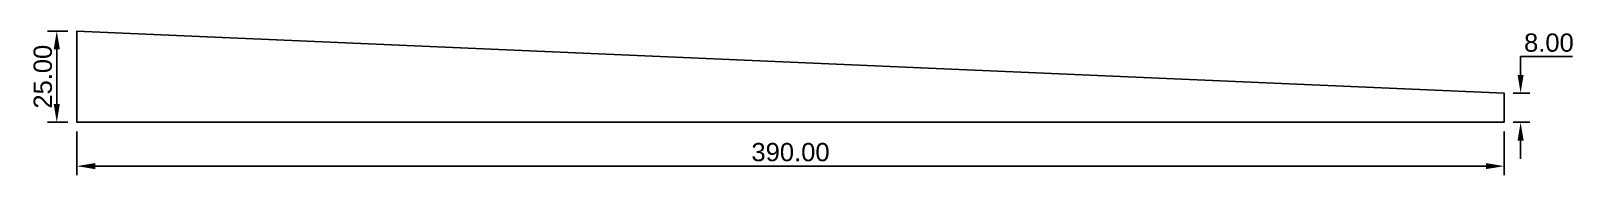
# Model space of a CAD drawing. Extents: x -198 to 224, y -260 to -220.
import ezdxf

# ---------------------------------------------------------------- set-up
doc = ezdxf.new("R2010")
doc.units = 0
doc.header["$MEASUREMENT"] = 0
doc.layers.get('DEFPOINTS').update_dxf_attribs({"linetype": 'CONTINUOUS'})
doc.layers.add('ЧЕРТЕЖ', color=18, linetype='CONTINUOUS')
doc.styles.add('ARIAL_REGULAR', font='arial.ttf')
doc.dimstyles.new('DEFAULT', dxfattribs={"dimscale": 5, "dimtxt": 1, "dimasz": 1, "dimexe": 0.5, "dimexo": 0.5, "dimgap": 0.25, "dimtad": 1, "dimtoh": 1, "dimzin": 1, "dimtxsty": 'ARIAL_REGULAR', "dimcen": 0.5, "dimazin": 3, "dimtfac": 1, "dimtdec": 4, "dimtix": 1, "dimtofl": 0, "dimtmove": 0, "dimatfit": 3, "dimtolj": 1, "dimtzin": 1})

# ---------------------------------------------------------------- blocks, each defined once
blk = doc.blocks.new('*D1')
at = {"layer": 'DEFPOINTS', "color": 0}
for p in [(205, -237.57), (209.5, -237.57), (205, -245.57)]:
    blk.add_point(p, dxfattribs=at)
at = {"layer": 'ЧЕРТЕЖ', "color": 0}
for p, q in [((209.5, -227.57), (223.71, -227.57)), ((209.5, -232.57), (209.5, -227.57)), ((207.5, -237.57), (212, -237.57)), ((207.5, -245.57), (212, -245.57)), ((209.5, -250.57), (209.5, -255.57))]:
    blk.add_line(p, q, dxfattribs=at)
for points in [[(208.67, -232.57), (210.33, -232.57), (209.5, -237.57)], [(210.33, -250.57), (208.67, -250.57), (209.5, -245.57)]]:
    blk.add_solid(points, dxfattribs=at)
at = {"layer": 'ЧЕРТЕЖ', "color": 0, "insert": (217.23, -223.76), "char_height": 5, "attachment_point": 5, "style": 'ARIAL_REGULAR'}
blk.add_mtext('\\A1;8.00', dxfattribs=at)
blk = doc.blocks.new('*D2')
at = {"layer": 'DEFPOINTS', "color": 0}
for p in [(-190.5, -220.57), (-185, -220.57), (-185, -245.57)]:
    blk.add_point(p, dxfattribs=at)
at = {"layer": 'ЧЕРТЕЖ', "color": 0}
for p, q in [((-187.5, -220.57), (-193, -220.57)), ((-190.5, -240.57), (-190.5, -225.57)), ((-187.5, -245.57), (-193, -245.57))]:
    blk.add_line(p, q, dxfattribs=at)
for points in [[(-189.67, -225.57), (-191.33, -225.57), (-190.5, -220.57)], [(-191.33, -240.57), (-189.67, -240.57), (-190.5, -245.57)]]:
    blk.add_solid(points, dxfattribs=at)
at = {"layer": 'ЧЕРТЕЖ', "color": 0, "insert": (-194.3, -233.07), "char_height": 5, "attachment_point": 5, "rotation": 90, "style": 'ARIAL_REGULAR'}
blk.add_mtext('\\A1;25.00', dxfattribs=at)
blk = doc.blocks.new('*D3')
at = {"layer": 'DEFPOINTS', "color": 0}
for p in [(-185, -245.57), (205, -245.57), (205, -257.57)]:
    blk.add_point(p, dxfattribs=at)
at = {"layer": 'ЧЕРТЕЖ', "color": 0}
for p, q in [((-185, -248.07), (-185, -260.07)), ((205, -248.07), (205, -260.07)), ((-180, -257.57), (200, -257.57))]:
    blk.add_line(p, q, dxfattribs=at)
for points in [[(-180, -256.73), (-180, -258.4), (-185, -257.57)], [(200, -258.4), (200, -256.73), (205, -257.57)]]:
    blk.add_solid(points, dxfattribs=at)
at = {"layer": 'ЧЕРТЕЖ', "color": 0, "insert": (10, -253.76), "char_height": 5, "attachment_point": 5, "style": 'ARIAL_REGULAR'}
blk.add_mtext('\\A1;390.00', dxfattribs=at)

msp = doc.modelspace()

# ---------------------------------------------------------------- linework, layer by layer
at = {"layer": 'ЧЕРТЕЖ'}
msp.add_lwpolyline([(205, -245.566), (205, -237.566), (-185, -220.566), (-185, -245.566)], close=True, dxfattribs=at)

# ---------------------------------------------------------------- dimensions: what is measured, and where the dimension line sits
for base, p1, p2, picture, middle in [((-190.5, -220.566), (-185, -245.566), (-185, -220.566), '*D2', (-194.302, -233.066)), ((209.5, -237.566), (205, -245.566), (205, -237.566), '*D1', (217.23, -223.763))]:
    dim = msp.add_linear_dim(base=base, p1=p1, p2=p2, angle=90, dimstyle='DEFAULT', override={"dimscale": 5, "dimtxt": 1, "dimasz": 1, "dimexe": 0.5, "dimexo": 0.5, "dimgap": 0.25, "dimtad": 1, "dimtih": 0, "dimdec": 2, "dimzin": 1, "dimtxsty": 'ARIAL_REGULAR', "dimsah": 0, "dimcen": 0.5, "dimadec": 2, "dimazin": 1, "dimtix": 0, "dimtmove": 0, "dimtzin": 1}, dxfattribs=at)
    dim.commit()
    dim.dimension.update_dxf_attribs({"geometry": picture, "text_midpoint": middle})
dim = msp.add_linear_dim(base=(205, -257.566), p1=(-185, -245.566), p2=(205, -245.566), dimstyle='DEFAULT', override={"dimscale": 5, "dimtxt": 1, "dimasz": 1, "dimexe": 0.5, "dimexo": 0.5, "dimgap": 0.25, "dimtad": 1, "dimtih": 0, "dimdec": 2, "dimzin": 1, "dimtxsty": 'ARIAL_REGULAR', "dimsah": 0, "dimcen": 0.5, "dimadec": 2, "dimazin": 1, "dimtix": 0, "dimtmove": 0, "dimtzin": 1}, dxfattribs=at)
dim.commit()
dim.dimension.update_dxf_attribs({"geometry": '*D3', "text_midpoint": (10, -253.763)})

doc.saveas('drawing.dxf')
